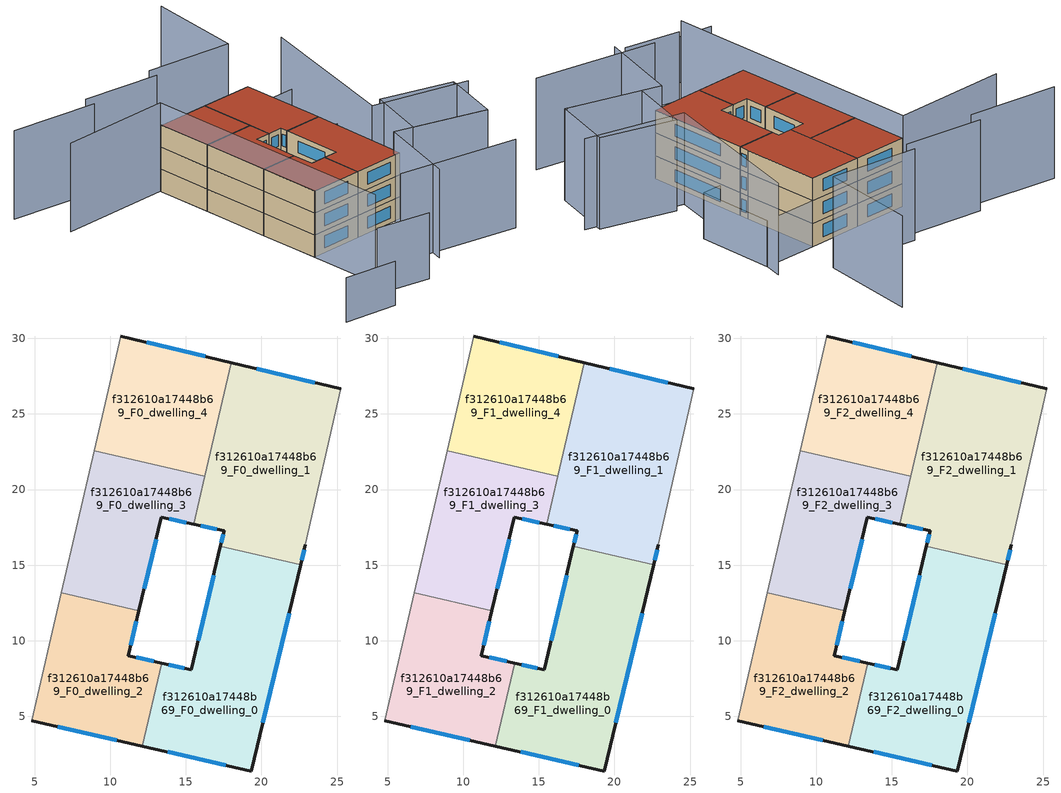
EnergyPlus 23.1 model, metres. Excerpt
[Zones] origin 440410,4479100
f312610a17448b69_F0_dwelling_0
 floor ground (EU_floor_Construction): 22.59,15.03 19.34,1.39 12.13,3.04 13.4,8.51 15.36,8.07 17.29,16.25 z0
 wall outside (EU_wall_Construction): 17.29,16.25 15.36,8.07 13.4,8.51 / 12.13,3.04 19.34,1.39 22.59,15.03 z0:3
 wall to f312610a17448b69_F0_dwelling_1 (EU_wall_Construction): 22.59,15.03 17.29,16.25 z0:3
 wall to f312610a17448b69_F0_dwelling_2 (EU_wall_Construction): 13.4,8.51 12.13,3.04 z0:3
 window (EU_Window_Construction): 16.84,14.34 15.81,9.99 / 20.1,4.58 21.83,11.84 / 13.82,2.65 17.65,1.78 / 14.9,8.17 13.86,8.41 z0.7:2.3
f312610a17448b69_F0_dwelling_1
 floor ground (EU_floor_Construction): 25.23,26.65 22.91,16.34 22.59,15.03 17.29,16.25 17.53,17.27 15.52,17.71 17.99,28.4 z0
 wall outside (EU_wall_Construction): 25.23,26.65 17.99,28.4 / 22.59,15.03 22.91,16.34 / 15.52,17.71 17.53,17.27 17.29,16.25 z0:3
 wall adiabatic (EU_wall_Construction): 22.91,16.34 25.23,26.65 z0:3
 wall to f312610a17448b69_F0_dwelling_4 (EU_wall_Construction): 17.99,28.4 16.25,20.87 z0:3
 wall to f312610a17448b69_F0_dwelling_3 (EU_wall_Construction): 16.25,20.87 15.52,17.71 z0:3
 window (EU_Window_Construction): 23.54,27.06 19.69,27.99 / 22.67,15.34 22.83,16.03 / 17.47,17.03 17.35,16.49 / 15.99,17.6 17.06,17.37 z0.7:2.3
f312610a17448b69_F0_dwelling_2
 floor ground (EU_floor_Construction): 11.9,11.99 11.19,9.01 13.4,8.51 12.13,3.04 4.82,4.71 6.77,13.17 z0
 wall outside (EU_wall_Construction): 13.4,8.51 11.19,9.01 11.9,11.99 / 4.82,4.71 12.13,3.04 z0:3
 wall adiabatic (EU_wall_Construction): 6.77,13.17 4.82,4.71 z0:3
 wall to f312610a17448b69_F0_dwelling_3 (EU_wall_Construction): 11.9,11.99 6.77,13.17 z0:3
 window (EU_Window_Construction): 12.88,8.63 11.71,8.9 / 6.53,4.32 10.42,3.43 / 11.36,9.71 11.74,11.29 z0.7:2.3
f312610a17448b69_F0_dwelling_3
 floor ground (EU_floor_Construction): 16.25,20.87 15.52,17.71 13.39,18.18 11.9,11.99 6.77,13.17 8.94,22.56 z0
 wall outside (EU_wall_Construction): 11.9,11.99 13.39,18.18 15.52,17.71 z0:3
 wall adiabatic (EU_wall_Construction): 8.94,22.56 6.77,13.17 z0:3
 wall to f312610a17448b69_F0_dwelling_4 (EU_wall_Construction): 16.25,20.87 8.94,22.56 z0:3
 window (EU_Window_Construction): 13.89,18.07 15.02,17.82 / 12.25,13.44 13.04,16.73 z0.7:2.3
f312610a17448b69_F0_dwelling_4
 floor ground (EU_floor_Construction): 17.99,28.4 16.25,20.87 8.94,22.56 10.7,30.15 z0
 wall outside (EU_wall_Construction): 17.99,28.4 10.7,30.15 z0:3
 wall adiabatic (EU_wall_Construction): 10.7,30.15 8.94,22.56 z0:3
 window (EU_Window_Construction): 16.28,28.81 12.4,29.74 z0.7:2.3
f312610a17448b69_F1_dwelling_0
 floor to f312610a17448b69_F0_dwelling_0 (EU_floor_Construction): 22.59,15.03 19.34,1.39 12.13,3.04 13.4,8.51 15.36,8.07 17.29,16.25 z3
 wall outside (EU_wall_Construction): 17.29,16.25 15.36,8.07 13.4,8.51 / 12.13,3.04 19.34,1.39 22.59,15.03 z3:6
 wall to f312610a17448b69_F1_dwelling_1 (EU_wall_Construction): 22.59,15.03 17.29,16.25 z3:6
 wall to f312610a17448b69_F1_dwelling_2 (EU_wall_Construction): 13.4,8.51 12.13,3.04 z3:6
 window (EU_Window_Construction): 16.84,14.34 15.81,9.99 / 20.1,4.58 21.83,11.84 / 13.82,2.65 17.65,1.78 / 14.9,8.17 13.86,8.41 z3.7:5.3
f312610a17448b69_F1_dwelling_1
 floor to f312610a17448b69_F0_dwelling_1 (EU_floor_Construction): 25.23,26.65 22.91,16.34 22.59,15.03 17.29,16.25 17.53,17.27 15.52,17.71 17.99,28.4 z3
 wall outside (EU_wall_Construction): 25.23,26.65 17.99,28.4 / 22.59,15.03 22.91,16.34 / 15.52,17.71 17.53,17.27 17.29,16.25 z3:6
 wall adiabatic (EU_wall_Construction): 22.91,16.34 25.23,26.65 z3:6
 wall to f312610a17448b69_F1_dwelling_4 (EU_wall_Construction): 17.99,28.4 16.25,20.87 z3:6
 wall to f312610a17448b69_F1_dwelling_3 (EU_wall_Construction): 16.25,20.87 15.52,17.71 z3:6
 window (EU_Window_Construction): 23.54,27.06 19.69,27.99 / 22.67,15.34 22.83,16.03 / 17.47,17.03 17.35,16.49 / 15.99,17.6 17.06,17.37 z3.7:5.3
f312610a17448b69_F1_dwelling_2
 floor to f312610a17448b69_F0_dwelling_2 (EU_floor_Construction): 11.9,11.99 11.19,9.01 13.4,8.51 12.13,3.04 4.82,4.71 6.77,13.17 z3
 wall outside (EU_wall_Construction): 13.4,8.51 11.19,9.01 11.9,11.99 / 4.82,4.71 12.13,3.04 z3:6
 wall adiabatic (EU_wall_Construction): 6.77,13.17 4.82,4.71 z3:6
 wall to f312610a17448b69_F1_dwelling_3 (EU_wall_Construction): 11.9,11.99 6.77,13.17 z3:6
 window (EU_Window_Construction): 12.88,8.63 11.71,8.9 / 6.53,4.32 10.42,3.43 / 11.36,9.71 11.74,11.29 z3.7:5.3
f312610a17448b69_F1_dwelling_3
 floor to f312610a17448b69_F0_dwelling_3 (EU_floor_Construction): 16.25,20.87 15.52,17.71 13.39,18.18 11.9,11.99 6.77,13.17 8.94,22.56 z3
 wall outside (EU_wall_Construction): 11.9,11.99 13.39,18.18 15.52,17.71 z3:6
 wall adiabatic (EU_wall_Construction): 8.94,22.56 6.77,13.17 z3:6
 wall to f312610a17448b69_F1_dwelling_4 (EU_wall_Construction): 16.25,20.87 8.94,22.56 z3:6
 window (EU_Window_Construction): 13.89,18.07 15.02,17.82 / 12.25,13.44 13.04,16.73 z3.7:5.3
f312610a17448b69_F1_dwelling_4
 floor to f312610a17448b69_F0_dwelling_4 (EU_floor_Construction): 17.99,28.4 16.25,20.87 8.94,22.56 10.7,30.15 z3
 wall outside (EU_wall_Construction): 17.99,28.4 10.7,30.15 z3:6
 wall adiabatic (EU_wall_Construction): 10.7,30.15 8.94,22.56 z3:6
 window (EU_Window_Construction): 16.28,28.81 12.4,29.74 z3.7:5.3
f312610a17448b69_F2_dwelling_0
 floor to f312610a17448b69_F1_dwelling_0 (EU_floor_Construction): 22.59,15.03 19.34,1.39 12.13,3.04 13.4,8.51 15.36,8.07 17.29,16.25 z6
 wall outside (EU_wall_Construction): 17.29,16.25 15.36,8.07 13.4,8.51 / 12.13,3.04 19.34,1.39 22.59,15.03 z6:9
 wall to f312610a17448b69_F2_dwelling_1 (EU_wall_Construction): 22.59,15.03 17.29,16.25 z6:9
 wall to f312610a17448b69_F2_dwelling_2 (EU_wall_Construction): 13.4,8.51 12.13,3.04 z6:9
 window (EU_Window_Construction): 16.84,14.34 15.81,9.99 / 20.1,4.58 21.83,11.84 / 13.82,2.65 17.65,1.78 / 14.9,8.17 13.86,8.41 z6.7:8.3
 roof outside (EU_roof_Construction): 19.34,1.39 22.59,15.03 17.29,16.25 15.36,8.07 13.4,8.51 12.13,3.04 z9
f312610a17448b69_F2_dwelling_1
 floor to f312610a17448b69_F1_dwelling_1 (EU_floor_Construction): 25.23,26.65 22.91,16.34 22.59,15.03 17.29,16.25 17.53,17.27 15.52,17.71 17.99,28.4 z6
 wall outside (EU_wall_Construction): 25.23,26.65 17.99,28.4 / 22.59,15.03 22.91,16.34 / 15.52,17.71 17.53,17.27 17.29,16.25 z6:9
 wall adiabatic (EU_wall_Construction): 22.91,16.34 25.23,26.65 z6:9
 wall to f312610a17448b69_F2_dwelling_4 (EU_wall_Construction): 17.99,28.4 16.25,20.87 z6:9
 wall to f312610a17448b69_F2_dwelling_3 (EU_wall_Construction): 16.25,20.87 15.52,17.71 z6:9
 window (EU_Window_Construction): 23.54,27.06 19.69,27.99 / 22.67,15.34 22.83,16.03 / 17.47,17.03 17.35,16.49 / 15.99,17.6 17.06,17.37 z6.7:8.3
 roof outside (EU_roof_Construction): 22.59,15.03 22.91,16.34 25.23,26.65 17.99,28.4 15.52,17.71 17.53,17.27 17.29,16.25 z9
f312610a17448b69_F2_dwelling_2
 floor to f312610a17448b69_F1_dwelling_2 (EU_floor_Construction): 11.9,11.99 11.19,9.01 13.4,8.51 12.13,3.04 4.82,4.71 6.77,13.17 z6
 wall outside (EU_wall_Construction): 13.4,8.51 11.19,9.01 11.9,11.99 / 4.82,4.71 12.13,3.04 z6:9
 wall adiabatic (EU_wall_Construction): 6.77,13.17 4.82,4.71 z6:9
 wall to f312610a17448b69_F2_dwelling_3 (EU_wall_Construction): 11.9,11.99 6.77,13.17 z6:9
 window (EU_Window_Construction): 12.88,8.63 11.71,8.9 / 6.53,4.32 10.42,3.43 / 11.36,9.71 11.74,11.29 z6.7:8.3
 roof outside (EU_roof_Construction): 12.13,3.04 13.4,8.51 11.19,9.01 11.9,11.99 6.77,13.17 4.82,4.71 z9
f312610a17448b69_F2_dwelling_3
 floor to f312610a17448b69_F1_dwelling_3 (EU_floor_Construction): 16.25,20.87 15.52,17.71 13.39,18.18 11.9,11.99 6.77,13.17 8.94,22.56 z6
 wall outside (EU_wall_Construction): 11.9,11.99 13.39,18.18 15.52,17.71 z6:9
 wall adiabatic (EU_wall_Construction): 8.94,22.56 6.77,13.17 z6:9
 wall to f312610a17448b69_F2_dwelling_4 (EU_wall_Construction): 16.25,20.87 8.94,22.56 z6:9
 window (EU_Window_Construction): 13.89,18.07 15.02,17.82 / 12.25,13.44 13.04,16.73 z6.7:8.3
 roof outside (EU_roof_Construction): 11.9,11.99 13.39,18.18 15.52,17.71 16.25,20.87 8.94,22.56 6.77,13.17 z9
f312610a17448b69_F2_dwelling_4
 floor to f312610a17448b69_F1_dwelling_4 (EU_floor_Construction): 17.99,28.4 16.25,20.87 8.94,22.56 10.7,30.15 z6
 wall outside (EU_wall_Construction): 17.99,28.4 10.7,30.15 z6:9
 wall adiabatic (EU_wall_Construction): 10.7,30.15 8.94,22.56 z6:9
 window (EU_Window_Construction): 16.28,28.81 12.4,29.74 z6.7:8.3
 roof outside (EU_roof_Construction): 16.25,20.87 17.99,28.4 10.7,30.15 8.94,22.56 z9
shading: 9.15,-4.88 24.57,-11.91 / 12.63,-8.3 18.63,1.84 / 18.63,1.84 29.49,-4.59 / 35.37,1.39 23.43,7.84 / 23.43,7.84 33.81,27.07 / -4.54,33.86 10.74,30.35 / 10.74,30.35 2.57,-5.24 / 33.62,44.1 28.88,31.7 / 28.88,31.7 17.55,36.03 / 16.99,34.6 6.87,38.6 / 6.25,37.02 -5.11,41.5 / 29.81,-4.78 20.96,0.46 / 20.96,0.46 25.43,8 / 25.43,8 34.28,2.77 / 34.28,2.77 29.81,-4.78 z0:12; 0.03,-7.07 6.97,-10.26 z0:9; -8.44,-7.8 -1.42,-10.57 / 25.24,26.65 32.61,24.85 / 32.61,24.85 30.11,14.58 / 30.11,14.58 22.73,16.38 / 22.73,16.38 25.24,26.65 z0:6
[Building]
EU S2 Campaign: North Axis=0; Terrain=City; Solar Distribution=FullExterior
[Site:Location]
Madrid: Latitude=40.5; Longitude=-3.5; Time Zone=1; Elevation=609
[SizingPeriod:WeatherFileDays]
AnnualSizingPeriod: Begin Month=1; Begin Day of Month=1; End Month=12; End Day of Month=31; Day of Week for Start Day=Monday; Use Weather File Daylight Saving Period=No; Use Weather File Rain and Snow Indicators=No
[MATERIAL]
EU_InternalMass_Material: Roughness=MediumRough; Thickness=0.1; Conductivity=1; Density=1800; Specific Heat=900; Thermal Absorptance=0.9; Solar Absorptance=0.7; Visible Absorptance=0.7
[MATERIAL:NOMASS] Roughness=MediumRough; Thermal Absorptance=0.9; Solar Absorptance=0.7; Visible Absorptance=0.7
Name | Thermal Resistance
EU_wall_NoMass | 0.419739
EU_roof_NoMass | 0.352165
EU_floor_NoMass | 0.608284
[WINDOWMATERIAL:SIMPLEGLAZINGSYSTEM]
EU_Window_SimpleGlazing: UFactor=4.8352; Solar Heat Gain Coefficient=0.85; Visible Transmittance=0.85
[CONSTRUCTION]
EU_wall_Construction: EU_wall_NoMass
EU_roof_Construction: EU_roof_NoMass
EU_floor_Construction: EU_floor_NoMass
EU_InternalMass_Construction: EU_InternalMass_Material
EU_Window_Construction: EU_Window_SimpleGlazing
[ZONE] Type=1; Multiplier=1; Ceiling Height=autocalculate; Floor Area=autocalculate; Part of Total Floor Area=Yes
Name | Volume
f312610a17448b69_F0_dwelling_0 | 261.904
f312610a17448b69_F1_dwelling_0; f312610a17448b69_F2_dwelling_0 | 261.902
f312610a17448b69_F0_dwelling_1; f312610a17448b69_F1_dwelling_1; f312610a17448b69_F2_dwelling_1 | 261.892
f312610a17448b69_F0_dwelling_2 | 174.601
f312610a17448b69_F1_dwelling_2; f312610a17448b69_F2_dwelling_2 | 174.602
f312610a17448b69_F0_dwelling_3; f312610a17448b69_F1_dwelling_3; f312610a17448b69_F2_dwelling_3 | 174.604
f312610a17448b69_F0_dwelling_4; f312610a17448b69_F1_dwelling_4; f312610a17448b69_F2_dwelling_4 | 174.624
[INTERNALMASS] Construction=EU_InternalMass_Construction
Name | Zone or ZoneList | Surface Area
f312610a17448b69_F0_dwelling_0_EU_InternalMass | f312610a17448b69_F0_dwelling_0 | 87.301
f312610a17448b69_F0_dwelling_1_EU_InternalMass | f312610a17448b69_F0_dwelling_1 | 87.2973
f312610a17448b69_F0_dwelling_2_EU_InternalMass | f312610a17448b69_F0_dwelling_2 | 58.2005
f312610a17448b69_F0_dwelling_3_EU_InternalMass | f312610a17448b69_F0_dwelling_3 | 58.2019
f312610a17448b69_F0_dwelling_4_EU_InternalMass | f312610a17448b69_F0_dwelling_4 | 58.2099
f312610a17448b69_F1_dwelling_0_EU_InternalMass | f312610a17448b69_F1_dwelling_0 | 87.301
f312610a17448b69_F1_dwelling_1_EU_InternalMass | f312610a17448b69_F1_dwelling_1 | 87.2973
f312610a17448b69_F1_dwelling_2_EU_InternalMass | f312610a17448b69_F1_dwelling_2 | 58.2005
f312610a17448b69_F1_dwelling_3_EU_InternalMass | f312610a17448b69_F1_dwelling_3 | 58.2019
f312610a17448b69_F1_dwelling_4_EU_InternalMass | f312610a17448b69_F1_dwelling_4 | 58.2099
f312610a17448b69_F2_dwelling_0_EU_InternalMass | f312610a17448b69_F2_dwelling_0 | 87.301
f312610a17448b69_F2_dwelling_1_EU_InternalMass | f312610a17448b69_F2_dwelling_1 | 87.2973
f312610a17448b69_F2_dwelling_2_EU_InternalMass | f312610a17448b69_F2_dwelling_2 | 58.2005
f312610a17448b69_F2_dwelling_3_EU_InternalMass | f312610a17448b69_F2_dwelling_3 | 58.2019
f312610a17448b69_F2_dwelling_4_EU_InternalMass | f312610a17448b69_F2_dwelling_4 | 58.2099
[OTHEREQUIPMENT] Fuel Type=Electricity; Design Level Calculation Method=Watts/Area; Power per Zone Floor Area=1; Fraction Latent=0; Fraction Radiant=0; Fraction Lost=0; Carbon Dioxide Generation Rate=0; EndUse Subcategory=EU_Step8_InternalGains
Name | Zone or ZoneList or Space or SpaceList | Schedule
EU_Step8_InternalGain_f312610a17448b69_F0_dwelling_0_f000 | f312610a17448b69_F0_dwelling_0 | EU_Step8_GainSchedule_f312610a17448b69_F0_dwelling_0_f000
EU_Step8_InternalGain_f312610a17448b69_F0_dwelling_1_f000 | f312610a17448b69_F0_dwelling_1 | EU_Step8_GainSchedule_f312610a17448b69_F0_dwelling_1_f000
EU_Step8_InternalGain_f312610a17448b69_F0_dwelling_2_f000 | f312610a17448b69_F0_dwelling_2 | EU_Step8_GainSchedule_f312610a17448b69_F0_dwelling_2_f000
EU_Step8_InternalGain_f312610a17448b69_F0_dwelling_3_f000 | f312610a17448b69_F0_dwelling_3 | EU_Step8_GainSchedule_f312610a17448b69_F0_dwelling_3_f000
EU_Step8_InternalGain_f312610a17448b69_F0_dwelling_4_f000 | f312610a17448b69_F0_dwelling_4 | EU_Step8_GainSchedule_f312610a17448b69_F0_dwelling_4_f000
EU_Step8_InternalGain_f312610a17448b69_F1_dwelling_0_f000 | f312610a17448b69_F1_dwelling_0 | EU_Step8_GainSchedule_f312610a17448b69_F1_dwelling_0_f000
EU_Step8_InternalGain_f312610a17448b69_F1_dwelling_1_f000 | f312610a17448b69_F1_dwelling_1 | EU_Step8_GainSchedule_f312610a17448b69_F1_dwelling_1_f000
EU_Step8_InternalGain_f312610a17448b69_F1_dwelling_2_f000 | f312610a17448b69_F1_dwelling_2 | EU_Step8_GainSchedule_f312610a17448b69_F1_dwelling_2_f000
EU_Step8_InternalGain_f312610a17448b69_F1_dwelling_3_f000 | f312610a17448b69_F1_dwelling_3 | EU_Step8_GainSchedule_f312610a17448b69_F1_dwelling_3_f000
EU_Step8_InternalGain_f312610a17448b69_F1_dwelling_4_f000 | f312610a17448b69_F1_dwelling_4 | EU_Step8_GainSchedule_f312610a17448b69_F1_dwelling_4_f000
EU_Step8_InternalGain_f312610a17448b69_F2_dwelling_0_f000 | f312610a17448b69_F2_dwelling_0 | EU_Step8_GainSchedule_f312610a17448b69_F2_dwelling_0_f000
EU_Step8_InternalGain_f312610a17448b69_F2_dwelling_1_f000 | f312610a17448b69_F2_dwelling_1 | EU_Step8_GainSchedule_f312610a17448b69_F2_dwelling_1_f000
EU_Step8_InternalGain_f312610a17448b69_F2_dwelling_2_f000 | f312610a17448b69_F2_dwelling_2 | EU_Step8_GainSchedule_f312610a17448b69_F2_dwelling_2_f000
EU_Step8_InternalGain_f312610a17448b69_F2_dwelling_3_f000 | f312610a17448b69_F2_dwelling_3 | EU_Step8_GainSchedule_f312610a17448b69_F2_dwelling_3_f000
EU_Step8_InternalGain_f312610a17448b69_F2_dwelling_4_f000 | f312610a17448b69_F2_dwelling_4 | EU_Step8_GainSchedule_f312610a17448b69_F2_dwelling_4_f000
[ZONEVENTILATION:DESIGNFLOWRATE] Schedule=EU_AlwaysOn; Design Flow Rate Calculation Method=AirChanges/Hour; Air Changes per Hour=0.703302; Ventilation Type=Natural; Fan Pressure Rise=0; Fan Total Efficiency=1; Constant Term Coefficient=1; Temperature Term Coefficient=0; Velocity Term Coefficient=0; Velocity Squared Term Coefficient=0; Minimum Indoor Temperature=-100; Maximum Indoor Temperature=100; Delta Temperature=-100; Minimum Outdoor Temperature=-100; Maximum Outdoor Temperature=100; Maximum Wind Speed=40
Name | Zone or ZoneList or Space or SpaceList
EU_ConstantAir_f312610a17448b69_F0_dwelling_0 | f312610a17448b69_F0_dwelling_0
EU_ConstantAir_f312610a17448b69_F0_dwelling_1 | f312610a17448b69_F0_dwelling_1
EU_ConstantAir_f312610a17448b69_F0_dwelling_2 | f312610a17448b69_F0_dwelling_2
EU_ConstantAir_f312610a17448b69_F0_dwelling_3 | f312610a17448b69_F0_dwelling_3
EU_ConstantAir_f312610a17448b69_F0_dwelling_4 | f312610a17448b69_F0_dwelling_4
EU_ConstantAir_f312610a17448b69_F1_dwelling_0 | f312610a17448b69_F1_dwelling_0
EU_ConstantAir_f312610a17448b69_F1_dwelling_1 | f312610a17448b69_F1_dwelling_1
EU_ConstantAir_f312610a17448b69_F1_dwelling_2 | f312610a17448b69_F1_dwelling_2
EU_ConstantAir_f312610a17448b69_F1_dwelling_3 | f312610a17448b69_F1_dwelling_3
EU_ConstantAir_f312610a17448b69_F1_dwelling_4 | f312610a17448b69_F1_dwelling_4
EU_ConstantAir_f312610a17448b69_F2_dwelling_0 | f312610a17448b69_F2_dwelling_0
EU_ConstantAir_f312610a17448b69_F2_dwelling_1 | f312610a17448b69_F2_dwelling_1
EU_ConstantAir_f312610a17448b69_F2_dwelling_2 | f312610a17448b69_F2_dwelling_2
EU_ConstantAir_f312610a17448b69_F2_dwelling_3 | f312610a17448b69_F2_dwelling_3
EU_ConstantAir_f312610a17448b69_F2_dwelling_4 | f312610a17448b69_F2_dwelling_4
[HVACTEMPLATE:THERMOSTAT] Constant Heating Setpoint=20; Constant Cooling Setpoint=50
EU_HeatOnly_f312610a17448b69_F0_dwelling_0; EU_HeatOnly_f312610a17448b69_F0_dwelling_1; EU_HeatOnly_f312610a17448b69_F0_dwelling_2; EU_HeatOnly_f312610a17448b69_F0_dwelling_3; EU_HeatOnly_f312610a17448b69_F0_dwelling_4; EU_HeatOnly_f312610a17448b69_F1_dwelling_0; EU_HeatOnly_f312610a17448b69_F1_dwelling_1; EU_HeatOnly_f312610a17448b69_F1_dwelling_2; EU_HeatOnly_f312610a17448b69_F1_dwelling_3; EU_HeatOnly_f312610a17448b69_F1_dwelling_4; EU_HeatOnly_f312610a17448b69_F2_dwelling_0; EU_HeatOnly_f312610a17448b69_F2_dwelling_1; EU_HeatOnly_f312610a17448b69_F2_dwelling_2; EU_HeatOnly_f312610a17448b69_F2_dwelling_3; EU_HeatOnly_f312610a17448b69_F2_dwelling_4
[HVACTEMPLATE:ZONE:IDEALLOADSAIRSYSTEM] System Availability Schedule=EU_AlwaysOn; Maximum Heating Supply Air Temperature=50; Minimum Cooling Supply Air Temperature=13; Maximum Heating Supply Air Humidity Ratio=0.0156; Minimum Cooling Supply Air Humidity Ratio=0.0077; Heating Limit=NoLimit; Cooling Limit=NoLimit; Heating Availability Schedule=EU_AlwaysOn; Cooling Availability Schedule=EU_CoolingOff; Dehumidification Control Type=ConstantSensibleHeatRatio; Cooling Sensible Heat Ratio=0.7; Dehumidification Setpoint=60; Humidification Control Type=None; Humidification Setpoint=30; Outdoor Air Method=None; Outdoor Air Flow Rate per Person=0.00944; Outdoor Air Flow Rate per Zone Floor Area=0; Outdoor Air Flow Rate per Zone=0; Demand Controlled Ventilation Type=None; Outdoor Air Economizer Type=NoEconomizer; Heat Recovery Type=None; Sensible Heat Recovery Effectiveness=0.7; Latent Heat Recovery Effectiveness=0.65
Name | Template Thermostat
f312610a17448b69_F0_dwelling_0 | EU_HeatOnly_f312610a17448b69_F0_dwelling_0
f312610a17448b69_F0_dwelling_1 | EU_HeatOnly_f312610a17448b69_F0_dwelling_1
f312610a17448b69_F0_dwelling_2 | EU_HeatOnly_f312610a17448b69_F0_dwelling_2
f312610a17448b69_F0_dwelling_3 | EU_HeatOnly_f312610a17448b69_F0_dwelling_3
f312610a17448b69_F0_dwelling_4 | EU_HeatOnly_f312610a17448b69_F0_dwelling_4
f312610a17448b69_F1_dwelling_0 | EU_HeatOnly_f312610a17448b69_F1_dwelling_0
f312610a17448b69_F1_dwelling_1 | EU_HeatOnly_f312610a17448b69_F1_dwelling_1
f312610a17448b69_F1_dwelling_2 | EU_HeatOnly_f312610a17448b69_F1_dwelling_2
f312610a17448b69_F1_dwelling_3 | EU_HeatOnly_f312610a17448b69_F1_dwelling_3
f312610a17448b69_F1_dwelling_4 | EU_HeatOnly_f312610a17448b69_F1_dwelling_4
f312610a17448b69_F2_dwelling_0 | EU_HeatOnly_f312610a17448b69_F2_dwelling_0
f312610a17448b69_F2_dwelling_1 | EU_HeatOnly_f312610a17448b69_F2_dwelling_1
f312610a17448b69_F2_dwelling_2 | EU_HeatOnly_f312610a17448b69_F2_dwelling_2
f312610a17448b69_F2_dwelling_3 | EU_HeatOnly_f312610a17448b69_F2_dwelling_3
f312610a17448b69_F2_dwelling_4 | EU_HeatOnly_f312610a17448b69_F2_dwelling_4
[SIZING:ZONE] Zone Cooling Design Supply Air Temperature Input Method=SupplyAirTemperature; Zone Cooling Design Supply Air Temperature=13; Zone Heating Design Supply Air Temperature Input Method=SupplyAirTemperature; Zone Heating Design Supply Air Temperature=50; Zone Cooling Design Supply Air Humidity Ratio=0.008; Zone Heating Design Supply Air Humidity Ratio=0.008; Cooling Design Air Flow Method=DesignDay; Cooling Design Air Flow Rate=0; Cooling Minimum Air Flow per Zone Floor Area=0.000762; Cooling Minimum Air Flow=0; Cooling Minimum Air Flow Fraction=0.2; Heating Design Air Flow Method=DesignDay; Heating Design Air Flow Rate=0; Heating Maximum Air Flow per Zone Floor Area=0.002032; Heating Maximum Air Flow=0.141576; Heating Maximum Air Flow Fraction=0.3; Account for Dedicated Outdoor Air System=No; Dedicated Outdoor Air System Control Strategy=NeutralSupplyAir; Dedicated Outdoor Air Low Setpoint Temperature for Design=autosize; Dedicated Outdoor Air High Setpoint Temperature for Design=autosize; Zone Load Sizing Method=Sensible Load Only No Latent Load; Zone Latent Cooling Design Supply Air Humidity Ratio Input Method=HumidityRatioDifference; Zone Cooling Design Supply Air Humidity Ratio Difference=0.005; Zone Latent Heating Design Supply Air Humidity Ratio Input Method=HumidityRatioDifference; Zone Humidification Design Supply Air Humidity Ratio Difference=0.005
f312610a17448b69_F0_dwelling_0; f312610a17448b69_F0_dwelling_1; f312610a17448b69_F0_dwelling_2; f312610a17448b69_F0_dwelling_3; f312610a17448b69_F0_dwelling_4; f312610a17448b69_F1_dwelling_0; f312610a17448b69_F1_dwelling_1; f312610a17448b69_F1_dwelling_2; f312610a17448b69_F1_dwelling_3; f312610a17448b69_F1_dwelling_4; f312610a17448b69_F2_dwelling_0; f312610a17448b69_F2_dwelling_1; f312610a17448b69_F2_dwelling_2; f312610a17448b69_F2_dwelling_3; f312610a17448b69_F2_dwelling_4
[SCHEDULE:CONSTANT]
Name | Hourly Value
EU_AlwaysOn | 1
EU_CoolingOff | 0
[SCHEDULE:FILE] Column Number=1; Rows to Skip at Top=0; Number of Hours of Data=8760; Column Separator=Comma; Interpolate to Timestep=No; Minutes per Item=60; Adjust Schedule for Daylight Savings=Yes
Name | File
EU_Step8_GainSchedule_f312610a17448b69_F0_dwelling_0_f000 | ../../schedules/f312610a17448b69/f312610a17448b69_F0_dwelling_0_f000_gain.csv
EU_Step8_GainSchedule_f312610a17448b69_F0_dwelling_1_f000 | ../../schedules/f312610a17448b69/f312610a17448b69_F0_dwelling_1_f000_gain.csv
EU_Step8_GainSchedule_f312610a17448b69_F0_dwelling_2_f000 | ../../schedules/f312610a17448b69/f312610a17448b69_F0_dwelling_2_f000_gain.csv
EU_Step8_GainSchedule_f312610a17448b69_F0_dwelling_3_f000 | ../../schedules/f312610a17448b69/f312610a17448b69_F0_dwelling_3_f000_gain.csv
EU_Step8_GainSchedule_f312610a17448b69_F0_dwelling_4_f000 | ../../schedules/f312610a17448b69/f312610a17448b69_F0_dwelling_4_f000_gain.csv
EU_Step8_GainSchedule_f312610a17448b69_F1_dwelling_0_f000 | ../../schedules/f312610a17448b69/f312610a17448b69_F1_dwelling_0_f000_gain.csv
EU_Step8_GainSchedule_f312610a17448b69_F1_dwelling_1_f000 | ../../schedules/f312610a17448b69/f312610a17448b69_F1_dwelling_1_f000_gain.csv
EU_Step8_GainSchedule_f312610a17448b69_F1_dwelling_2_f000 | ../../schedules/f312610a17448b69/f312610a17448b69_F1_dwelling_2_f000_gain.csv
EU_Step8_GainSchedule_f312610a17448b69_F1_dwelling_3_f000 | ../../schedules/f312610a17448b69/f312610a17448b69_F1_dwelling_3_f000_gain.csv
EU_Step8_GainSchedule_f312610a17448b69_F1_dwelling_4_f000 | ../../schedules/f312610a17448b69/f312610a17448b69_F1_dwelling_4_f000_gain.csv
EU_Step8_GainSchedule_f312610a17448b69_F2_dwelling_0_f000 | ../../schedules/f312610a17448b69/f312610a17448b69_F2_dwelling_0_f000_gain.csv
EU_Step8_GainSchedule_f312610a17448b69_F2_dwelling_1_f000 | ../../schedules/f312610a17448b69/f312610a17448b69_F2_dwelling_1_f000_gain.csv
EU_Step8_GainSchedule_f312610a17448b69_F2_dwelling_2_f000 | ../../schedules/f312610a17448b69/f312610a17448b69_F2_dwelling_2_f000_gain.csv
EU_Step8_GainSchedule_f312610a17448b69_F2_dwelling_3_f000 | ../../schedules/f312610a17448b69/f312610a17448b69_F2_dwelling_3_f000_gain.csv
EU_Step8_GainSchedule_f312610a17448b69_F2_dwelling_4_f000 | ../../schedules/f312610a17448b69/f312610a17448b69_F2_dwelling_4_f000_gain.csv
